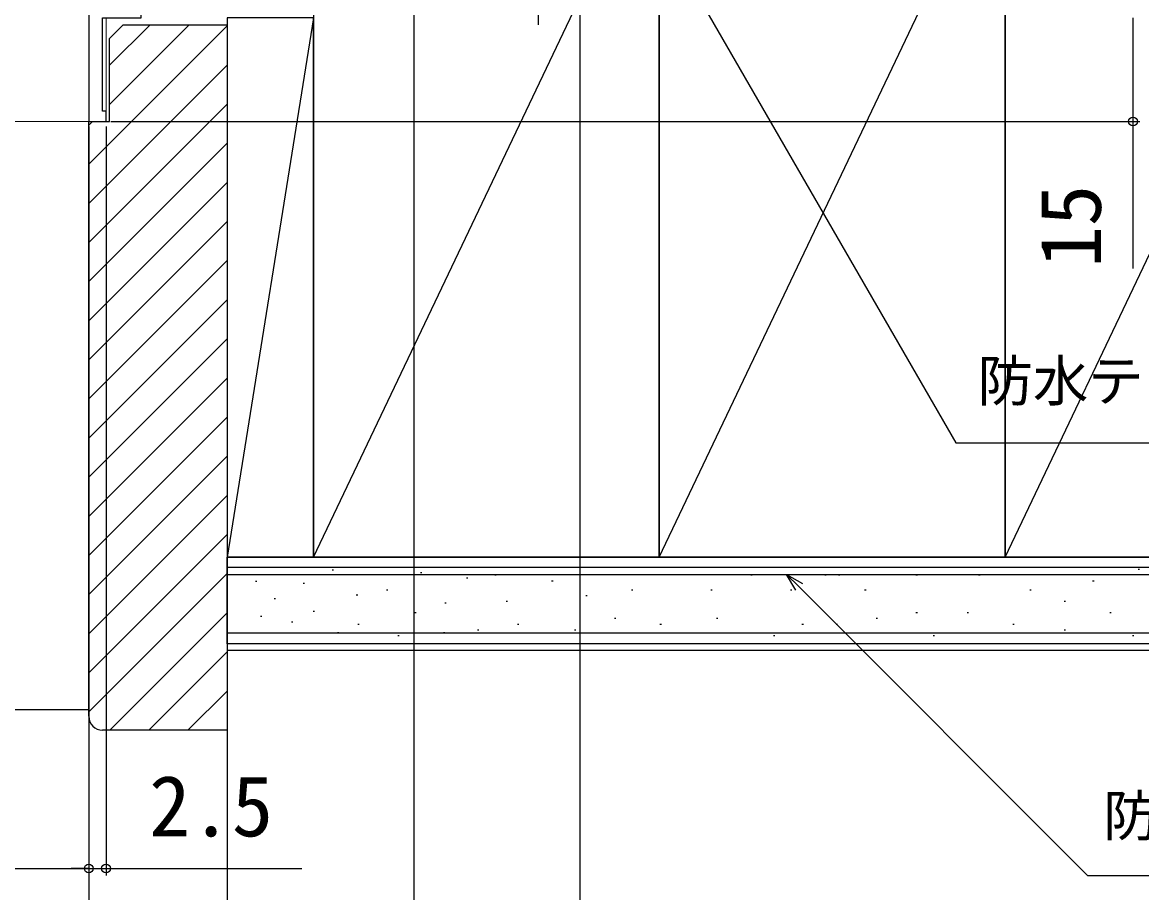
# Model space of a CAD drawing. Units: millimetres, scale not verified. Extents: x -525 to 525, y -782 to 778.
# Drawn here: x 191.4 to 353.2, y 33.2 to 159 of the extents above; entities that cross this region are included whole.
import ezdxf
from ezdxf.enums import TextEntityAlignment as Align

# ---------------------------------------------------------------- set-up
doc = ezdxf.new("R2010")
doc.units = ezdxf.units.MM
doc.header["$LTSCALE"] = 4
for name, color, linetype in [('0-2_YKK_11', 7, 'Continuous'), ('0-5_YKK_13', 4, 'Continuous'), ('0-7_YKK_D', 6, 'Continuous'), ('0-9_YSS_K', 3, 'Continuous'), ('0-A_YSS_KE', 3, 'Continuous')]:
    doc.layers.add(name, color=color, linetype=linetype)
doc.layers.add('0-4_YKK_12', color=2, linetype='Continuous', lineweight=18)
doc.styles.add('ＭＳ ゴシック', font='')
doc.styles.get('ＭＳ ゴシック').set_extended_font_data('MS Gothic')

msp = doc.modelspace()

# ---------------------------------------------------------------- linework, layer by layer
at = {"layer": '0-2_YKK_11'}
msp.add_lwpolyline([(201, 160.7), (201, 144.7), (203.5, 144.7), (203.5, 146.2), (203, 146.2), (203, 159.7), (208.6, 159.7), (208.6, 161.7), (209.6, 161.7), (209.958, 160.715), (211.086, 161.126), (210.744, 162.066), (212, 162.523), (212, 177), (211.5, 177.5)], dxfattribs=at)
at = {"layer": '0-4_YKK_12'}
msp.add_lwpolyline([(76.75, 144.7), (203.5, 144.7), (203.5, 159.7)], dxfattribs=at)
at = {"layer": '0-5_YKK_13'}
msp.add_line((266, 193.7), (266, 158.7), dxfattribs=at)
at = {"layer": '0-7_YKK_D'}
for p, q in [((272, 185.9), (272, -4.3)), ((248, 184.5), (248, 15.7)), ((221, 159), (221, -4.3)), ((221, 159), (221, 15.7)), ((221, 159), (221, -4.3)), ((204.2, 144.7), (353, 144.7)), ((201, 144), (201, 15.7)), ((203.5, 144), (203.5, 35.7)), ((169, 36.7), (201, 36.7)), ((201, 36.7), (198.45, 36.7)), ((201, 36.7), (203.5, 36.7)), ((203.5, 36.7), (231.827, 36.7))]:
    msp.add_line(p, q, dxfattribs=at)
for points in [[(274.742, 187.695), (276.017, 185.487), (326.387, 98.243), (420.244, 98.243)], [(352, 159.7), (352, 144.7), (352, 123.423)], [(303.242, 76.914), (301.922, 79.2), (304.208, 77.88)], [(301.922, 79.2), (303.725, 77.397), (345.422, 35.7), (468.122, 35.7)]]:
    msp.add_lwpolyline(points, dxfattribs=at)
for centre in [(352, 144.7), (201, 36.7), (201, 36.7), (203.5, 36.7)]:
    msp.add_circle(centre, 0.637, dxfattribs=at)
at = {"layer": '0-9_YSS_K'}
for p, q in [((233.5, 81.7), (283.5, 186.7)), ((283.5, 81.7), (333.5, 186.7)), ((333.5, 81.7), (383.5, 186.7)), ((204, 152.837), (209.863, 158.7)), ((204, 147.18), (215.52, 158.7)), ((233.5, 159.7), (221, 81.7)), ((233.5, 81.7), (233.5, 159.7)), ((201, 138.523), (221, 158.523)), ((201, 132.867), (221, 152.867)), ((201, 127.21), (221, 147.21)), ((201, 144.18), (201.52, 144.7)), ((201, 121.553), (221, 141.553)), ((201, 115.896), (221, 135.896)), ((201, 110.239), (221, 130.239)), ((201, 104.582), (221, 124.582)), ((201, 98.925), (221, 118.925)), ((201, 93.269), (221, 113.269)), ((201, 87.612), (221, 107.612)), ((201, 81.955), (221, 101.955)), ((201, 76.298), (221, 96.298)), ((201, 70.641), (221, 90.641)), ((201, 64.984), (221, 84.984)), ((201, 59.327), (221, 79.327)), ((515.251, 80.2), (221, 80.2)), ((236.184, 79.87), (236.384, 79.87)), ((248.982, 79.481), (249.182, 79.481)), ((352.76, 79.958), (352.96, 79.958)), ((225.117, 78.252), (225.317, 78.252)), ((231.993, 77.961), (232.193, 77.961)), ((255.608, 78.701), (255.808, 78.701)), ((259.699, 79.134), (259.899, 79.134)), ((267.94, 78.31), (268.14, 78.31)), ((296.717, 79.134), (296.917, 79.134)), ((307.431, 79.134), (307.631, 79.134)), ((309.424, 79.134), (309.624, 79.134)), ((320.618, 79.134), (320.818, 79.134)), ((329.684, 79.134), (329.884, 79.134)), ((346.167, 78.31), (346.367, 78.31)), ((239.692, 76.252), (239.892, 76.252)), ((244.04, 76.986), (244.24, 76.986)), ((272.885, 76.162), (273.085, 76.162)), ((279.479, 76.986), (279.679, 76.986)), ((290.948, 76.986), (291.148, 76.986)), ((302.486, 76.986), (302.686, 76.986)), ((313.201, 76.986), (313.401, 76.986)), ((337.101, 76.986), (337.301, 76.986)), ((227.792, 75.72), (227.992, 75.72)), ((252.49, 75.083), (252.69, 75.083)), ((261.347, 75.338), (261.547, 75.338)), ((342.046, 75.338), (342.246, 75.338)), ((204.029, 56.7), (221, 73.671)), ((225.831, 73.2), (226.031, 73.2)), ((233.455, 73.913), (233.655, 73.913)), ((248.161, 73.689), (248.361, 73.689)), ((277.006, 72.865), (277.206, 72.865)), ((291.772, 72.865), (291.972, 72.865)), ((314.849, 72.865), (315.049, 72.865)), ((320.618, 73.689), (320.818, 73.689)), ((328.035, 73.689), (328.235, 73.689)), ((348.639, 73.689), (348.839, 73.689)), ((230.313, 72.359), (230.513, 72.359)), ((239.919, 72.041), (240.119, 72.041)), ((257.226, 71.217), (257.426, 71.217)), ((262.995, 72.041), (263.195, 72.041)), ((271.237, 71.217), (271.437, 71.217)), ((283.599, 72.041), (283.799, 72.041)), ((304.135, 72.041), (304.335, 72.041)), ((309.08, 72.041), (309.28, 72.041)), ((334.629, 72.041), (334.829, 72.041)), ((342.046, 71.217), (342.246, 71.217)), ((515.251, 70.7), (221, 70.7)), ((236.963, 70.795), (237.163, 70.795)), ((245.688, 70.393), (245.888, 70.393)), ((252.3, 70.795), (252.5, 70.795)), ((300.014, 70.393), (300.214, 70.393)), ((323.09, 70.393), (323.29, 70.393)), ((351.936, 70.393), (352.136, 70.393)), ((209.686, 56.7), (221, 68.014)), ((515.251, 68.2), (221, 68.2)), ((215.343, 56.7), (221, 62.357)), ((76.751, 59.7), (201, 59.7))]:
    msp.add_line(p, q, dxfattribs=at)
msp.add_lwpolyline([(233.5, 159.7), (221, 159.7), (221, 81.7), (233.5, 81.7)], dxfattribs=at)
at = {"layer": '0-A_YSS_KE'}
for p, q in [((283.5, 81.7), (283.5, 186.7)), ((333.5, 81.7), (333.5, 186.7)), ((471.2, 81.7), (221, 81.7)), ((221, 69.2), (221, 81.7)), ((221, 79.2), (515.251, 79.2)), ((515.251, 69.2), (221, 69.2))]:
    msp.add_line(p, q, dxfattribs=at)
for points in [[(283.5, 186.7), (233.5, 186.7), (233.5, 81.7), (283.5, 81.7)], [(333.5, 186.7), (283.5, 186.7), (283.5, 81.7), (333.5, 81.7)], [(383.5, 186.7), (333.5, 186.7), (333.5, 81.7), (383.5, 81.7)], [(201, 58.7), (201, 144.7), (204, 144.7), (204, 156.7), (206, 158.7), (221, 158.7)], [(221, 158.7), (221, 56.7), (203, 56.7)]]:
    msp.add_lwpolyline(points, dxfattribs=at)
msp.add_arc((203, 58.7), 2, 180.00001, 269.99999, dxfattribs=at)

# ---------------------------------------------------------------- texts
at = {"layer": '0-7_YKK_D', "style": 'ＭＳ ゴシック'}
msp.add_text('15', height=8.798, rotation=90, dxfattribs=at).set_placement((350, 123.582), align=Align.BOTTOM_LEFT)
for s, height, p in [('防水テープ（別途）', 5.865, (329.529, 102.511)), ('2.5', 8.798, (209.714, 38.7)), ('防湿気密フィルム（別途）', 5.865, (347.704, 39.625))]:
    msp.add_text(s, height=height, dxfattribs=at).set_placement(p, align=Align.BOTTOM_LEFT)

doc.saveas('drawing.dxf')
